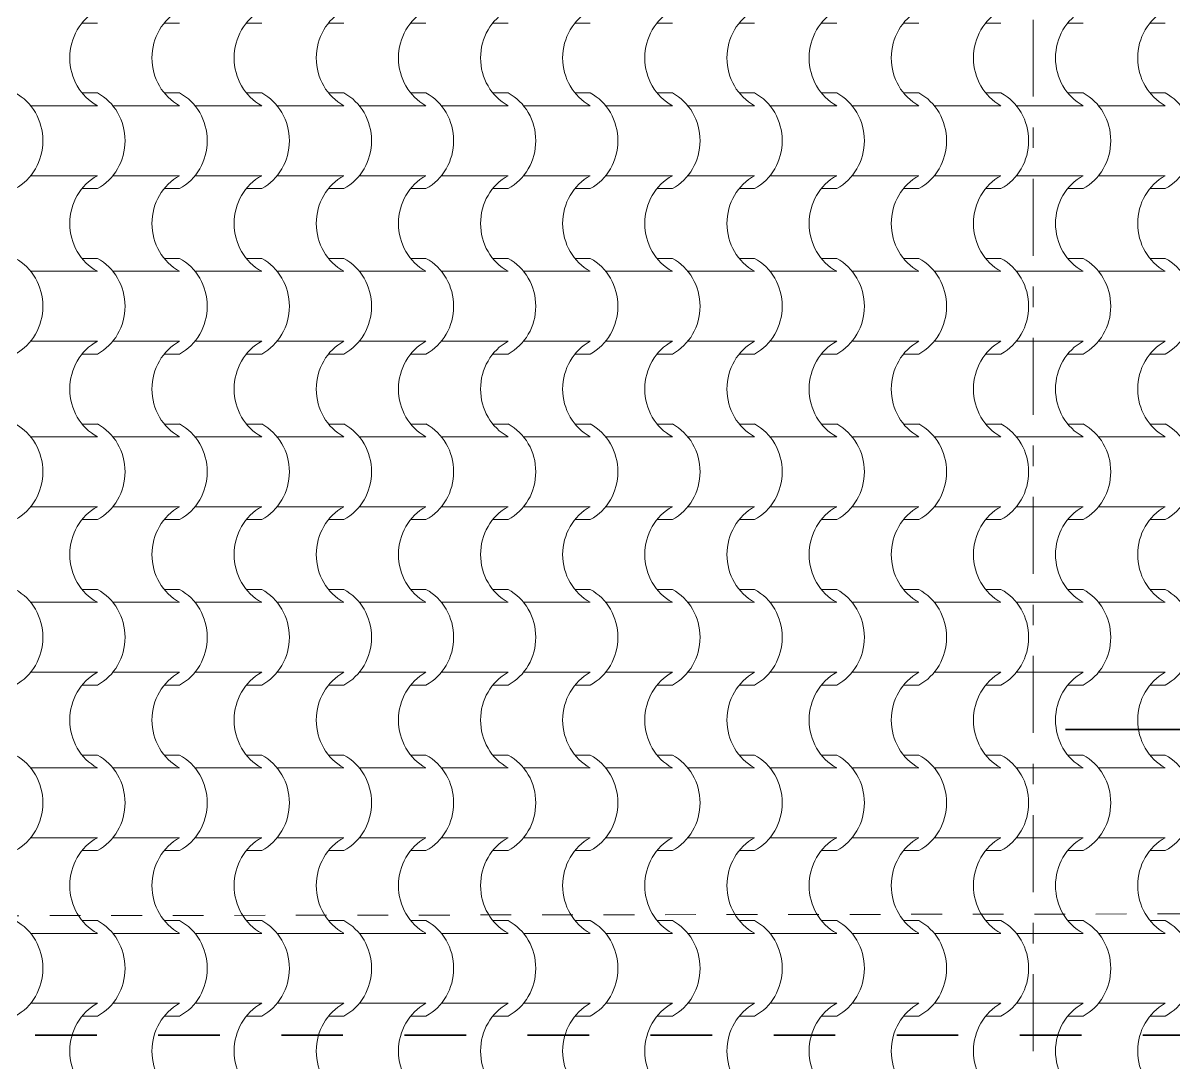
# Model space of a CAD drawing. Extents: x 1230 to 300706, y -1407 to 36108.
# Drawn here: x 247057 to 249034, y 7252 to 9040 of the extents above; entities that cross this region are included whole.
import ezdxf

# ---------------------------------------------------------------- set-up
doc = ezdxf.new("R2010")
doc.units = 0
doc.header["$LTSCALE"] = 5
doc.header["$MEASUREMENT"] = 0
doc.set_wipeout_variables(frame=1)
for name, pattern in [('- Двойно прекъснати линии', [1093.611073, 529.166651, -211.666656, 141.111112, -211.666656]), ('- Прекъснати линия', [423.333333, 211.666667, -211.666667]), ('Wipeout_Contour', [100000, 0, -100000])]:
    doc.linetypes.add(name, pattern=pattern)
for name, color, linetype, lineweight in [('1', 255, 'Continuous', 13), ('102', 254, 'Continuous', 15), ('41', 7, 'Continuous', 35), ('85', 254, 'Continuous', 20)]:
    doc.layers.add(name, color=color, linetype=linetype, lineweight=lineweight)
doc.layers.add('65', color=7, linetype='Continuous', lineweight=20, true_color=0x4e4e4e)

# ---------------------------------------------------------------- blocks, each defined once
blk = doc.blocks.new('*X44')
at = {"layer": '102', "color": 254, "linetype": 'Continuous', "lineweight": 15}
for p, q in [((228.149, 136.288), (228.676, 136.288)), ((230.975, 136.288), (231.501, 136.288)), ((233.8, 136.288), (234.327, 136.288)), ((236.625, 136.288), (237.152, 136.288)), ((239.451, 136.288), (239.978, 136.288)), ((242.276, 136.288), (242.803, 136.288)), ((245.102, 136.288), (245.628, 136.288)), ((247.927, 136.288), (248.454, 136.288)), ((250.752, 136.288), (251.279, 136.288)), ((253.578, 136.288), (254.105, 136.288)), ((256.403, 136.288), (256.93, 136.288)), ((259.229, 136.288), (259.755, 136.288)), ((262.054, 136.288), (262.581, 136.288)), ((264.879, 136.288), (265.406, 136.288)), ((228.149, 133.884), (228.676, 133.884)), ((230.975, 133.884), (231.501, 133.884)), ((233.8, 133.884), (234.327, 133.884)), ((236.625, 133.884), (237.152, 133.884)), ((239.451, 133.884), (239.978, 133.884)), ((242.276, 133.884), (242.803, 133.884)), ((245.102, 133.884), (245.628, 133.884)), ((247.927, 133.884), (248.454, 133.884)), ((250.752, 133.884), (251.279, 133.884)), ((253.578, 133.884), (254.105, 133.884)), ((256.403, 133.884), (256.93, 133.884)), ((259.229, 133.884), (259.755, 133.884)), ((262.054, 133.884), (262.581, 133.884)), ((264.879, 133.884), (265.406, 133.884)), ((226.384, 133.444), (227.53, 133.444)), ((227.53, 133.444), (228.676, 133.444)), ((229.21, 133.444), (230.356, 133.444)), ((230.356, 133.444), (231.501, 133.444)), ((232.035, 133.444), (233.181, 133.444)), ((233.181, 133.444), (234.327, 133.444)), ((234.86, 133.444), (236.006, 133.444)), ((236.006, 133.444), (237.152, 133.444)), ((237.686, 133.444), (238.832, 133.444)), ((238.832, 133.444), (239.978, 133.444)), ((240.511, 133.444), (241.657, 133.444)), ((241.657, 133.444), (242.803, 133.444)), ((243.337, 133.444), (244.483, 133.444)), ((244.483, 133.444), (245.628, 133.444)), ((246.162, 133.444), (247.308, 133.444)), ((247.308, 133.444), (248.454, 133.444)), ((248.987, 133.444), (250.133, 133.444)), ((250.133, 133.444), (251.279, 133.444)), ((251.813, 133.444), (252.959, 133.444)), ((252.959, 133.444), (254.105, 133.444)), ((254.638, 133.444), (255.784, 133.444)), ((255.784, 133.444), (256.93, 133.444)), ((257.464, 133.444), (258.609, 133.444)), ((258.609, 133.444), (259.755, 133.444)), ((260.289, 133.444), (261.435, 133.444)), ((261.435, 133.444), (262.581, 133.444)), ((263.114, 133.444), (264.26, 133.444)), ((264.26, 133.444), (265.406, 133.444)), ((226.384, 131.039), (227.53, 131.039)), ((227.53, 131.039), (228.676, 131.039)), ((229.21, 131.039), (230.356, 131.039)), ((230.356, 131.039), (231.501, 131.039)), ((232.035, 131.039), (233.181, 131.039)), ((233.181, 131.039), (234.327, 131.039)), ((234.86, 131.039), (236.006, 131.039)), ((236.006, 131.039), (237.152, 131.039)), ((237.686, 131.039), (238.832, 131.039)), ((238.832, 131.039), (239.978, 131.039)), ((240.511, 131.039), (241.657, 131.039)), ((241.657, 131.039), (242.803, 131.039)), ((243.337, 131.039), (244.483, 131.039)), ((244.483, 131.039), (245.628, 131.039)), ((246.162, 131.039), (247.308, 131.039)), ((247.308, 131.039), (248.454, 131.039)), ((248.987, 131.039), (250.133, 131.039)), ((250.133, 131.039), (251.279, 131.039)), ((251.813, 131.039), (252.959, 131.039)), ((252.959, 131.039), (254.105, 131.039)), ((254.638, 131.039), (255.784, 131.039)), ((255.784, 131.039), (256.93, 131.039)), ((257.464, 131.039), (258.609, 131.039)), ((258.609, 131.039), (259.755, 131.039)), ((260.289, 131.039), (261.435, 131.039)), ((261.435, 131.039), (262.581, 131.039)), ((263.114, 131.039), (264.26, 131.039)), ((264.26, 131.039), (265.406, 131.039)), ((228.149, 130.599), (228.676, 130.599)), ((230.975, 130.599), (231.501, 130.599)), ((233.8, 130.599), (234.327, 130.599)), ((236.625, 130.599), (237.152, 130.599)), ((239.451, 130.599), (239.978, 130.599)), ((242.276, 130.599), (242.803, 130.599)), ((245.102, 130.599), (245.628, 130.599)), ((247.927, 130.599), (248.454, 130.599)), ((250.752, 130.599), (251.279, 130.599)), ((253.578, 130.599), (254.105, 130.599)), ((256.403, 130.599), (256.93, 130.599)), ((259.229, 130.599), (259.755, 130.599)), ((262.054, 130.599), (262.581, 130.599)), ((264.879, 130.599), (265.406, 130.599)), ((228.149, 128.194), (228.676, 128.194)), ((230.975, 128.194), (231.501, 128.194)), ((233.8, 128.194), (234.327, 128.194)), ((236.625, 128.194), (237.152, 128.194)), ((239.451, 128.194), (239.978, 128.194)), ((242.276, 128.194), (242.803, 128.194)), ((245.102, 128.194), (245.628, 128.194)), ((247.927, 128.194), (248.454, 128.194)), ((250.752, 128.194), (251.279, 128.194)), ((253.578, 128.194), (254.105, 128.194)), ((256.403, 128.194), (256.93, 128.194)), ((259.229, 128.194), (259.755, 128.194)), ((262.054, 128.194), (262.581, 128.194)), ((264.879, 128.194), (265.406, 128.194)), ((226.384, 127.754), (227.53, 127.754)), ((227.53, 127.754), (228.676, 127.754)), ((229.21, 127.754), (230.356, 127.754)), ((230.356, 127.754), (231.501, 127.754)), ((232.035, 127.754), (233.181, 127.754)), ((233.181, 127.754), (234.327, 127.754)), ((234.86, 127.754), (236.006, 127.754)), ((236.006, 127.754), (237.152, 127.754)), ((237.686, 127.754), (238.832, 127.754)), ((238.832, 127.754), (239.978, 127.754)), ((240.511, 127.754), (241.657, 127.754)), ((241.657, 127.754), (242.803, 127.754)), ((243.337, 127.754), (244.483, 127.754)), ((244.483, 127.754), (245.628, 127.754)), ((246.162, 127.754), (247.308, 127.754)), ((247.308, 127.754), (248.454, 127.754)), ((248.987, 127.754), (250.133, 127.754)), ((250.133, 127.754), (251.279, 127.754)), ((251.813, 127.754), (252.959, 127.754)), ((252.959, 127.754), (254.105, 127.754)), ((254.638, 127.754), (255.784, 127.754)), ((255.784, 127.754), (256.93, 127.754)), ((257.464, 127.754), (258.609, 127.754)), ((258.609, 127.754), (259.755, 127.754)), ((260.289, 127.754), (261.435, 127.754)), ((261.435, 127.754), (262.581, 127.754)), ((263.114, 127.754), (264.26, 127.754)), ((264.26, 127.754), (265.406, 127.754)), ((226.384, 125.349), (227.53, 125.349)), ((227.53, 125.349), (228.676, 125.349)), ((229.21, 125.349), (230.356, 125.349)), ((230.356, 125.349), (231.501, 125.349)), ((232.035, 125.349), (233.181, 125.349)), ((233.181, 125.349), (234.327, 125.349)), ((234.86, 125.349), (236.006, 125.349)), ((236.006, 125.349), (237.152, 125.349)), ((237.686, 125.349), (238.832, 125.349)), ((238.832, 125.349), (239.978, 125.349)), ((240.511, 125.349), (241.657, 125.349)), ((241.657, 125.349), (242.803, 125.349)), ((243.337, 125.349), (244.483, 125.349)), ((244.483, 125.349), (245.628, 125.349)), ((246.162, 125.349), (247.308, 125.349)), ((247.308, 125.349), (248.454, 125.349)), ((248.987, 125.349), (250.133, 125.349)), ((250.133, 125.349), (251.279, 125.349)), ((251.813, 125.349), (252.959, 125.349)), ((252.959, 125.349), (254.105, 125.349)), ((254.638, 125.349), (255.784, 125.349)), ((255.784, 125.349), (256.93, 125.349)), ((257.464, 125.349), (258.609, 125.349)), ((258.609, 125.349), (259.755, 125.349)), ((260.289, 125.349), (261.435, 125.349)), ((261.435, 125.349), (262.581, 125.349)), ((263.114, 125.349), (264.26, 125.349)), ((264.26, 125.349), (265.406, 125.349)), ((228.149, 124.909), (228.676, 124.909)), ((230.975, 124.909), (231.501, 124.909)), ((233.8, 124.909), (234.327, 124.909)), ((236.625, 124.909), (237.152, 124.909)), ((239.451, 124.909), (239.978, 124.909)), ((242.276, 124.909), (242.803, 124.909)), ((245.102, 124.909), (245.628, 124.909)), ((247.927, 124.909), (248.454, 124.909)), ((250.752, 124.909), (251.279, 124.909)), ((253.578, 124.909), (254.105, 124.909)), ((256.403, 124.909), (256.93, 124.909)), ((259.229, 124.909), (259.755, 124.909)), ((262.054, 124.909), (262.581, 124.909)), ((264.879, 124.909), (265.406, 124.909)), ((228.149, 122.504), (228.676, 122.504)), ((230.975, 122.504), (231.501, 122.504)), ((233.8, 122.504), (234.327, 122.504)), ((236.625, 122.504), (237.152, 122.504)), ((239.451, 122.504), (239.978, 122.504)), ((242.276, 122.504), (242.803, 122.504)), ((245.102, 122.504), (245.628, 122.504)), ((247.927, 122.504), (248.454, 122.504)), ((250.752, 122.504), (251.279, 122.504)), ((253.578, 122.504), (254.105, 122.504)), ((256.403, 122.504), (256.93, 122.504)), ((259.229, 122.504), (259.755, 122.504)), ((262.054, 122.504), (262.581, 122.504)), ((264.879, 122.504), (265.406, 122.504)), ((226.384, 122.064), (227.53, 122.064)), ((227.53, 122.064), (228.676, 122.064)), ((229.21, 122.064), (230.356, 122.064)), ((230.356, 122.064), (231.501, 122.064)), ((232.035, 122.064), (233.181, 122.064)), ((233.181, 122.064), (234.327, 122.064)), ((234.86, 122.064), (236.006, 122.064)), ((236.006, 122.064), (237.152, 122.064)), ((237.686, 122.064), (238.832, 122.064)), ((238.832, 122.064), (239.978, 122.064)), ((240.511, 122.064), (241.657, 122.064)), ((241.657, 122.064), (242.803, 122.064)), ((243.337, 122.064), (244.483, 122.064)), ((244.483, 122.064), (245.628, 122.064)), ((246.162, 122.064), (247.308, 122.064)), ((247.308, 122.064), (248.454, 122.064)), ((248.987, 122.064), (250.133, 122.064)), ((250.133, 122.064), (251.279, 122.064)), ((251.813, 122.064), (252.959, 122.064)), ((252.959, 122.064), (254.105, 122.064)), ((254.638, 122.064), (255.784, 122.064)), ((255.784, 122.064), (256.93, 122.064)), ((257.464, 122.064), (258.609, 122.064)), ((258.609, 122.064), (259.755, 122.064)), ((260.289, 122.064), (261.435, 122.064)), ((261.435, 122.064), (262.581, 122.064)), ((263.114, 122.064), (264.26, 122.064)), ((264.26, 122.064), (265.406, 122.064)), ((226.384, 119.66), (227.53, 119.66)), ((227.53, 119.66), (228.676, 119.66)), ((229.21, 119.66), (230.356, 119.66)), ((230.356, 119.66), (231.501, 119.66)), ((232.035, 119.66), (233.181, 119.66)), ((233.181, 119.66), (234.327, 119.66)), ((234.86, 119.66), (236.006, 119.66)), ((236.006, 119.66), (237.152, 119.66)), ((237.686, 119.66), (238.832, 119.66)), ((238.832, 119.66), (239.978, 119.66)), ((240.511, 119.66), (241.657, 119.66)), ((241.657, 119.66), (242.803, 119.66)), ((243.337, 119.66), (244.483, 119.66)), ((244.483, 119.66), (245.628, 119.66)), ((246.162, 119.66), (247.308, 119.66)), ((247.308, 119.66), (248.454, 119.66)), ((248.987, 119.66), (250.133, 119.66)), ((250.133, 119.66), (251.279, 119.66)), ((251.813, 119.66), (252.959, 119.66)), ((252.959, 119.66), (254.105, 119.66)), ((254.638, 119.66), (255.784, 119.66)), ((255.784, 119.66), (256.93, 119.66)), ((257.464, 119.66), (258.609, 119.66)), ((258.609, 119.66), (259.755, 119.66)), ((260.289, 119.66), (261.435, 119.66)), ((261.435, 119.66), (262.581, 119.66)), ((263.114, 119.66), (264.26, 119.66)), ((264.26, 119.66), (265.406, 119.66)), ((228.149, 119.22), (228.676, 119.22)), ((230.975, 119.22), (231.501, 119.22)), ((233.8, 119.22), (234.327, 119.22)), ((236.625, 119.22), (237.152, 119.22)), ((239.451, 119.22), (239.978, 119.22)), ((242.276, 119.22), (242.803, 119.22)), ((245.102, 119.22), (245.628, 119.22)), ((247.927, 119.22), (248.454, 119.22)), ((250.752, 119.22), (251.279, 119.22)), ((253.578, 119.22), (254.105, 119.22)), ((256.403, 119.22), (256.93, 119.22)), ((259.229, 119.22), (259.755, 119.22)), ((262.054, 119.22), (262.581, 119.22)), ((264.879, 119.22), (265.406, 119.22)), ((228.149, 116.815), (228.676, 116.815)), ((230.975, 116.815), (231.501, 116.815)), ((233.8, 116.815), (234.327, 116.815)), ((236.625, 116.815), (237.152, 116.815)), ((239.451, 116.815), (239.978, 116.815)), ((242.276, 116.815), (242.803, 116.815)), ((245.102, 116.815), (245.628, 116.815)), ((247.927, 116.815), (248.454, 116.815)), ((250.752, 116.815), (251.279, 116.815)), ((253.578, 116.815), (254.105, 116.815)), ((256.403, 116.815), (256.93, 116.815)), ((259.229, 116.815), (259.755, 116.815)), ((262.054, 116.815), (262.581, 116.815)), ((264.879, 116.815), (265.406, 116.815)), ((226.384, 116.375), (227.53, 116.375)), ((227.53, 116.375), (228.676, 116.375)), ((229.21, 116.375), (230.356, 116.375)), ((230.356, 116.375), (231.501, 116.375)), ((232.035, 116.375), (233.181, 116.375)), ((233.181, 116.375), (234.327, 116.375)), ((234.86, 116.375), (236.006, 116.375)), ((236.006, 116.375), (237.152, 116.375)), ((237.686, 116.375), (238.832, 116.375)), ((238.832, 116.375), (239.978, 116.375)), ((240.511, 116.375), (241.657, 116.375)), ((241.657, 116.375), (242.803, 116.375)), ((243.337, 116.375), (244.483, 116.375)), ((244.483, 116.375), (245.628, 116.375)), ((246.162, 116.375), (247.308, 116.375)), ((247.308, 116.375), (248.454, 116.375)), ((248.987, 116.375), (250.133, 116.375)), ((250.133, 116.375), (251.279, 116.375)), ((251.813, 116.375), (252.959, 116.375)), ((252.959, 116.375), (254.105, 116.375)), ((254.638, 116.375), (255.784, 116.375)), ((255.784, 116.375), (256.93, 116.375)), ((257.464, 116.375), (258.609, 116.375)), ((258.609, 116.375), (259.755, 116.375)), ((260.289, 116.375), (261.435, 116.375)), ((261.435, 116.375), (262.581, 116.375)), ((263.114, 116.375), (264.26, 116.375)), ((264.26, 116.375), (265.406, 116.375)), ((226.384, 113.97), (227.53, 113.97)), ((227.53, 113.97), (228.676, 113.97)), ((229.21, 113.97), (230.356, 113.97)), ((230.356, 113.97), (231.501, 113.97)), ((232.035, 113.97), (233.181, 113.97)), ((233.181, 113.97), (234.327, 113.97)), ((234.86, 113.97), (236.006, 113.97)), ((236.006, 113.97), (237.152, 113.97)), ((237.686, 113.97), (238.832, 113.97)), ((238.832, 113.97), (239.978, 113.97)), ((240.511, 113.97), (241.657, 113.97)), ((241.657, 113.97), (242.803, 113.97)), ((243.337, 113.97), (244.483, 113.97)), ((244.483, 113.97), (245.628, 113.97)), ((246.162, 113.97), (247.308, 113.97)), ((247.308, 113.97), (248.454, 113.97)), ((248.987, 113.97), (250.133, 113.97)), ((250.133, 113.97), (251.279, 113.97)), ((251.813, 113.97), (252.959, 113.97)), ((252.959, 113.97), (254.105, 113.97)), ((254.638, 113.97), (255.784, 113.97)), ((255.784, 113.97), (256.93, 113.97)), ((257.464, 113.97), (258.609, 113.97)), ((258.609, 113.97), (259.755, 113.97)), ((260.289, 113.97), (261.435, 113.97)), ((261.435, 113.97), (262.581, 113.97)), ((263.114, 113.97), (264.26, 113.97)), ((264.26, 113.97), (265.406, 113.97)), ((228.149, 113.53), (228.676, 113.53)), ((230.975, 113.53), (231.501, 113.53)), ((233.8, 113.53), (234.327, 113.53)), ((236.625, 113.53), (237.152, 113.53)), ((239.451, 113.53), (239.978, 113.53)), ((242.276, 113.53), (242.803, 113.53)), ((245.102, 113.53), (245.628, 113.53)), ((247.927, 113.53), (248.454, 113.53)), ((250.752, 113.53), (251.279, 113.53)), ((253.578, 113.53), (254.105, 113.53)), ((256.403, 113.53), (256.93, 113.53)), ((259.229, 113.53), (259.755, 113.53)), ((262.054, 113.53), (262.581, 113.53)), ((264.879, 113.53), (265.406, 113.53)), ((228.149, 111.125), (228.676, 111.125)), ((230.975, 111.125), (231.501, 111.125)), ((233.8, 111.125), (234.327, 111.125)), ((236.625, 111.125), (237.152, 111.125)), ((239.451, 111.125), (239.978, 111.125)), ((242.276, 111.125), (242.803, 111.125)), ((245.102, 111.125), (245.628, 111.125)), ((247.927, 111.125), (248.454, 111.125)), ((250.752, 111.125), (251.279, 111.125)), ((253.578, 111.125), (254.105, 111.125)), ((256.403, 111.125), (256.93, 111.125)), ((259.229, 111.125), (259.755, 111.125)), ((262.054, 111.125), (262.581, 111.125)), ((264.879, 111.125), (265.406, 111.125)), ((226.384, 110.685), (227.53, 110.685)), ((227.53, 110.685), (228.676, 110.685)), ((229.21, 110.685), (230.356, 110.685)), ((230.356, 110.685), (231.501, 110.685)), ((232.035, 110.685), (233.181, 110.685)), ((233.181, 110.685), (234.327, 110.685)), ((234.86, 110.685), (236.006, 110.685)), ((236.006, 110.685), (237.152, 110.685)), ((237.686, 110.685), (238.832, 110.685)), ((238.832, 110.685), (239.978, 110.685)), ((240.511, 110.685), (241.657, 110.685)), ((241.657, 110.685), (242.803, 110.685)), ((243.337, 110.685), (244.483, 110.685)), ((244.483, 110.685), (245.628, 110.685)), ((246.162, 110.685), (247.308, 110.685)), ((247.308, 110.685), (248.454, 110.685)), ((248.987, 110.685), (250.133, 110.685)), ((250.133, 110.685), (251.279, 110.685)), ((251.813, 110.685), (252.959, 110.685)), ((252.959, 110.685), (254.105, 110.685)), ((254.638, 110.685), (255.784, 110.685)), ((255.784, 110.685), (256.93, 110.685)), ((257.464, 110.685), (258.609, 110.685)), ((258.609, 110.685), (259.755, 110.685)), ((260.289, 110.685), (261.435, 110.685)), ((261.435, 110.685), (262.581, 110.685)), ((263.114, 110.685), (264.26, 110.685)), ((264.26, 110.685), (265.406, 110.685)), ((226.384, 108.28), (227.53, 108.28)), ((227.53, 108.28), (228.676, 108.28)), ((229.21, 108.28), (230.356, 108.28)), ((230.356, 108.28), (231.501, 108.28)), ((232.035, 108.28), (233.181, 108.28)), ((233.181, 108.28), (234.327, 108.28)), ((234.86, 108.28), (236.006, 108.28)), ((236.006, 108.28), (237.152, 108.28)), ((237.686, 108.28), (238.832, 108.28)), ((238.832, 108.28), (239.978, 108.28)), ((240.511, 108.28), (241.657, 108.28)), ((241.657, 108.28), (242.803, 108.28)), ((243.337, 108.28), (244.483, 108.28)), ((244.483, 108.28), (245.628, 108.28)), ((246.162, 108.28), (247.308, 108.28)), ((247.308, 108.28), (248.454, 108.28)), ((248.987, 108.28), (250.133, 108.28)), ((250.133, 108.28), (251.279, 108.28)), ((251.813, 108.28), (252.959, 108.28)), ((252.959, 108.28), (254.105, 108.28)), ((254.638, 108.28), (255.784, 108.28)), ((255.784, 108.28), (256.93, 108.28)), ((257.464, 108.28), (258.609, 108.28)), ((258.609, 108.28), (259.755, 108.28)), ((260.289, 108.28), (261.435, 108.28)), ((261.435, 108.28), (262.581, 108.28)), ((263.114, 108.28), (264.26, 108.28)), ((264.26, 108.28), (265.406, 108.28)), ((228.149, 107.84), (228.676, 107.84)), ((230.975, 107.84), (231.501, 107.84)), ((233.8, 107.84), (234.327, 107.84)), ((236.625, 107.84), (237.152, 107.84)), ((239.451, 107.84), (239.978, 107.84)), ((242.276, 107.84), (242.803, 107.84)), ((245.102, 107.84), (245.628, 107.84)), ((247.927, 107.84), (248.454, 107.84)), ((250.752, 107.84), (251.279, 107.84)), ((253.578, 107.84), (254.105, 107.84)), ((256.403, 107.84), (256.93, 107.84)), ((259.229, 107.84), (259.755, 107.84)), ((262.054, 107.84), (262.581, 107.84)), ((264.879, 107.84), (265.406, 107.84)), ((228.149, 105.436), (228.676, 105.436)), ((230.975, 105.436), (231.501, 105.436)), ((233.8, 105.436), (234.327, 105.436)), ((236.625, 105.436), (237.152, 105.436)), ((239.451, 105.436), (239.978, 105.436)), ((242.276, 105.436), (242.803, 105.436)), ((245.102, 105.436), (245.628, 105.436)), ((247.927, 105.436), (248.454, 105.436)), ((250.752, 105.436), (251.279, 105.436)), ((253.578, 105.436), (254.105, 105.436)), ((256.403, 105.436), (256.93, 105.436)), ((259.229, 105.436), (259.755, 105.436)), ((262.054, 105.436), (262.581, 105.436)), ((264.879, 105.436), (265.406, 105.436)), ((226.384, 104.996), (227.53, 104.996)), ((227.53, 104.996), (228.676, 104.996)), ((229.21, 104.996), (230.356, 104.996)), ((230.356, 104.996), (231.501, 104.996)), ((232.035, 104.996), (233.181, 104.996)), ((233.181, 104.996), (234.327, 104.996)), ((234.86, 104.996), (236.006, 104.996)), ((236.006, 104.996), (237.152, 104.996)), ((237.686, 104.996), (238.832, 104.996)), ((238.832, 104.996), (239.978, 104.996)), ((240.511, 104.996), (241.657, 104.996)), ((241.657, 104.996), (242.803, 104.996)), ((243.337, 104.996), (244.483, 104.996)), ((244.483, 104.996), (245.628, 104.996)), ((246.162, 104.996), (247.308, 104.996)), ((247.308, 104.996), (248.454, 104.996)), ((248.987, 104.996), (250.133, 104.996)), ((250.133, 104.996), (251.279, 104.996)), ((251.813, 104.996), (252.959, 104.996)), ((252.959, 104.996), (254.105, 104.996)), ((254.638, 104.996), (255.784, 104.996)), ((255.784, 104.996), (256.93, 104.996)), ((257.464, 104.996), (258.609, 104.996)), ((258.609, 104.996), (259.755, 104.996)), ((260.289, 104.996), (261.435, 104.996)), ((261.435, 104.996), (262.581, 104.996)), ((263.114, 104.996), (264.26, 104.996)), ((264.26, 104.996), (265.406, 104.996)), ((226.384, 102.591), (227.53, 102.591)), ((227.53, 102.591), (228.676, 102.591)), ((229.21, 102.591), (230.356, 102.591)), ((230.356, 102.591), (231.501, 102.591)), ((232.035, 102.591), (233.181, 102.591)), ((233.181, 102.591), (234.327, 102.591)), ((234.86, 102.591), (236.006, 102.591)), ((236.006, 102.591), (237.152, 102.591)), ((237.686, 102.591), (238.832, 102.591)), ((238.832, 102.591), (239.978, 102.591)), ((240.511, 102.591), (241.657, 102.591)), ((241.657, 102.591), (242.803, 102.591)), ((243.337, 102.591), (244.483, 102.591)), ((244.483, 102.591), (245.628, 102.591)), ((246.162, 102.591), (247.308, 102.591)), ((247.308, 102.591), (248.454, 102.591)), ((248.987, 102.591), (250.133, 102.591)), ((250.133, 102.591), (251.279, 102.591)), ((251.813, 102.591), (252.959, 102.591)), ((252.959, 102.591), (254.105, 102.591)), ((254.638, 102.591), (255.784, 102.591)), ((255.784, 102.591), (256.93, 102.591)), ((257.464, 102.591), (258.609, 102.591)), ((258.609, 102.591), (259.755, 102.591)), ((260.289, 102.591), (261.435, 102.591)), ((261.435, 102.591), (262.581, 102.591)), ((263.114, 102.591), (264.26, 102.591)), ((264.26, 102.591), (265.406, 102.591)), ((228.149, 102.151), (228.676, 102.151)), ((230.975, 102.151), (231.501, 102.151)), ((233.8, 102.151), (234.327, 102.151)), ((236.625, 102.151), (237.152, 102.151)), ((239.451, 102.151), (239.978, 102.151)), ((242.276, 102.151), (242.803, 102.151)), ((245.102, 102.151), (245.628, 102.151)), ((247.927, 102.151), (248.454, 102.151)), ((250.752, 102.151), (251.279, 102.151)), ((253.578, 102.151), (254.105, 102.151)), ((256.403, 102.151), (256.93, 102.151)), ((259.229, 102.151), (259.755, 102.151)), ((262.054, 102.151), (262.581, 102.151)), ((264.879, 102.151), (265.406, 102.151))]:
    blk.add_line(p, q, dxfattribs=at)
for centre, major_axis, start_param, end_param in [((229.465, 135.081), (0, 1.849), 0.471039, 1.56782), ((232.29, 135.081), (0, 1.849), 0.471039, 1.56782), ((235.115, 135.081), (0, 1.849), 0.471039, 1.56782), ((237.941, 135.081), (0, 1.849), 0.471039, 1.56782), ((240.766, 135.081), (0, 1.849), 0.471039, 1.56782), ((243.592, 135.081), (0, 1.849), 0.471039, 1.56782), ((246.417, 135.081), (0, 1.849), 0.471039, 1.56782), ((249.242, 135.081), (0, 1.849), 0.471039, 1.56782), ((252.068, 135.081), (0, 1.849), 0.471039, 1.56782), ((254.893, 135.081), (0, 1.849), 0.471039, 1.56782), ((257.719, 135.081), (0, 1.849), 0.471039, 1.56782), ((260.544, 135.081), (0, 1.849), 0.471039, 1.56782), ((263.369, 135.081), (0, 1.849), 0.471039, 1.56782), ((266.195, 135.081), (0, 1.849), 0.471039, 1.56782), ((229.465, 135.092), (0, 1.849), 1.573772, 2.670554), ((232.29, 135.092), (0, 1.849), 1.573772, 2.670554), ((235.115, 135.092), (0, 1.849), 1.573772, 2.670554), ((237.941, 135.092), (0, 1.849), 1.573772, 2.670554), ((240.766, 135.092), (0, 1.849), 1.573772, 2.670554), ((243.592, 135.092), (0, 1.849), 1.573772, 2.670554), ((246.417, 135.092), (0, 1.849), 1.573772, 2.670554), ((249.242, 135.092), (0, 1.849), 1.573772, 2.670554), ((252.068, 135.092), (0, 1.849), 1.573772, 2.670554), ((254.893, 135.092), (0, 1.849), 1.573772, 2.670554), ((257.719, 135.092), (0, 1.849), 1.573772, 2.670554), ((260.544, 135.092), (0, 1.849), 1.573772, 2.670554), ((263.369, 135.092), (0, 1.849), 1.573772, 2.670554), ((266.195, 135.092), (0, 1.849), 1.573772, 2.670554), ((225.074, 132.241), (0, 1.839), 3.607672, 5.817106), ((227.9, 132.241), (0, 1.839), 3.607672, 5.817106), ((230.725, 132.241), (0, 1.839), 3.607672, 5.817106), ((233.55, 132.241), (0, 1.839), 3.607672, 5.817106), ((236.376, 132.241), (0, 1.839), 3.607672, 5.817106), ((239.201, 132.241), (0, 1.839), 3.607672, 5.817106), ((242.027, 132.241), (0, 1.839), 3.607672, 5.817106), ((244.852, 132.241), (0, 1.839), 3.607672, 5.817106), ((247.677, 132.241), (0, 1.839), 3.607672, 5.817106), ((250.503, 132.241), (0, 1.839), 3.607672, 5.817106), ((253.328, 132.241), (0, 1.839), 3.607672, 5.817106), ((256.154, 132.241), (0, 1.839), 3.607672, 5.817106), ((258.979, 132.241), (0, 1.839), 3.607672, 5.817106), ((261.804, 132.241), (0, 1.839), 3.607672, 5.817106), ((264.63, 132.241), (0, 1.839), 3.607672, 5.817106), ((229.465, 129.391), (0, 1.849), 0.471039, 1.56782), ((232.29, 129.391), (0, 1.849), 0.471039, 1.56782), ((235.115, 129.391), (0, 1.849), 0.471039, 1.56782), ((237.941, 129.391), (0, 1.849), 0.471039, 1.56782), ((240.766, 129.391), (0, 1.849), 0.471039, 1.56782), ((243.592, 129.391), (0, 1.849), 0.471039, 1.56782), ((246.417, 129.391), (0, 1.849), 0.471039, 1.56782), ((249.242, 129.391), (0, 1.849), 0.471039, 1.56782), ((252.068, 129.391), (0, 1.849), 0.471039, 1.56782), ((254.893, 129.391), (0, 1.849), 0.471039, 1.56782), ((257.719, 129.391), (0, 1.849), 0.471039, 1.56782), ((260.544, 129.391), (0, 1.849), 0.471039, 1.56782), ((263.369, 129.391), (0, 1.849), 0.471039, 1.56782), ((266.195, 129.391), (0, 1.849), 0.471039, 1.56782), ((229.465, 129.402), (0, 1.849), 1.573772, 2.670554), ((232.29, 129.402), (0, 1.849), 1.573772, 2.670554), ((235.115, 129.402), (0, 1.849), 1.573772, 2.670554), ((237.941, 129.402), (0, 1.849), 1.573772, 2.670554), ((240.766, 129.402), (0, 1.849), 1.573772, 2.670554), ((243.592, 129.402), (0, 1.849), 1.573772, 2.670554), ((246.417, 129.402), (0, 1.849), 1.573772, 2.670554), ((249.242, 129.402), (0, 1.849), 1.573772, 2.670554), ((252.068, 129.402), (0, 1.849), 1.573772, 2.670554), ((254.893, 129.402), (0, 1.849), 1.573772, 2.670554), ((257.719, 129.402), (0, 1.849), 1.573772, 2.670554), ((260.544, 129.402), (0, 1.849), 1.573772, 2.670554), ((263.369, 129.402), (0, 1.849), 1.573772, 2.670554), ((266.195, 129.402), (0, 1.849), 1.573772, 2.670554), ((225.074, 126.552), (0, 1.839), 3.607672, 5.817106), ((227.9, 126.552), (0, 1.839), 3.607672, 5.817106), ((230.725, 126.552), (0, 1.839), 3.607672, 5.817106), ((233.55, 126.552), (0, 1.839), 3.607672, 5.817106), ((236.376, 126.552), (0, 1.839), 3.607672, 5.817106), ((239.201, 126.552), (0, 1.839), 3.607672, 5.817106), ((242.027, 126.552), (0, 1.839), 3.607672, 5.817106), ((244.852, 126.552), (0, 1.839), 3.607672, 5.817106), ((247.677, 126.552), (0, 1.839), 3.607672, 5.817106), ((250.503, 126.552), (0, 1.839), 3.607672, 5.817106), ((253.328, 126.552), (0, 1.839), 3.607672, 5.817106), ((256.154, 126.552), (0, 1.839), 3.607672, 5.817106), ((258.979, 126.552), (0, 1.839), 3.607672, 5.817106), ((261.804, 126.552), (0, 1.839), 3.607672, 5.817106), ((264.63, 126.552), (0, 1.839), 3.607672, 5.817106), ((229.465, 123.701), (0, 1.849), 0.471039, 1.56782), ((232.29, 123.701), (0, 1.849), 0.471039, 1.56782), ((235.115, 123.701), (0, 1.849), 0.471039, 1.56782), ((237.941, 123.701), (0, 1.849), 0.471039, 1.56782), ((240.766, 123.701), (0, 1.849), 0.471039, 1.56782), ((243.592, 123.701), (0, 1.849), 0.471039, 1.56782), ((246.417, 123.701), (0, 1.849), 0.471039, 1.56782), ((249.242, 123.701), (0, 1.849), 0.471039, 1.56782), ((252.068, 123.701), (0, 1.849), 0.471039, 1.56782), ((254.893, 123.701), (0, 1.849), 0.471039, 1.56782), ((257.719, 123.701), (0, 1.849), 0.471039, 1.56782), ((260.544, 123.701), (0, 1.849), 0.471039, 1.56782), ((263.369, 123.701), (0, 1.849), 0.471039, 1.56782), ((266.195, 123.701), (0, 1.849), 0.471039, 1.56782), ((229.465, 123.712), (0, 1.849), 1.573772, 2.670554), ((232.29, 123.712), (0, 1.849), 1.573772, 2.670554), ((235.115, 123.712), (0, 1.849), 1.573772, 2.670554), ((237.941, 123.712), (0, 1.849), 1.573772, 2.670554), ((240.766, 123.712), (0, 1.849), 1.573772, 2.670554), ((243.592, 123.712), (0, 1.849), 1.573772, 2.670554), ((246.417, 123.712), (0, 1.849), 1.573772, 2.670554), ((249.242, 123.712), (0, 1.849), 1.573772, 2.670554), ((252.068, 123.712), (0, 1.849), 1.573772, 2.670554), ((254.893, 123.712), (0, 1.849), 1.573772, 2.670554), ((257.719, 123.712), (0, 1.849), 1.573772, 2.670554), ((260.544, 123.712), (0, 1.849), 1.573772, 2.670554), ((263.369, 123.712), (0, 1.849), 1.573772, 2.670554), ((266.195, 123.712), (0, 1.849), 1.573772, 2.670554), ((225.074, 120.862), (0, 1.839), 3.607672, 5.817106), ((227.9, 120.862), (0, 1.839), 3.607672, 5.817106), ((230.725, 120.862), (0, 1.839), 3.607672, 5.817106), ((233.55, 120.862), (0, 1.839), 3.607672, 5.817106), ((236.376, 120.862), (0, 1.839), 3.607672, 5.817106), ((239.201, 120.862), (0, 1.839), 3.607672, 5.817106), ((242.027, 120.862), (0, 1.839), 3.607672, 5.817106), ((244.852, 120.862), (0, 1.839), 3.607672, 5.817106), ((247.677, 120.862), (0, 1.839), 3.607672, 5.817106), ((250.503, 120.862), (0, 1.839), 3.607672, 5.817106), ((253.328, 120.862), (0, 1.839), 3.607672, 5.817106), ((256.154, 120.862), (0, 1.839), 3.607672, 5.817106), ((258.979, 120.862), (0, 1.839), 3.607672, 5.817106), ((261.804, 120.862), (0, 1.839), 3.607672, 5.817106), ((264.63, 120.862), (0, 1.839), 3.607672, 5.817106), ((229.465, 118.012), (0, 1.849), 0.471039, 1.56782), ((232.29, 118.012), (0, 1.849), 0.471039, 1.56782), ((235.115, 118.012), (0, 1.849), 0.471039, 1.56782), ((237.941, 118.012), (0, 1.849), 0.471039, 1.56782), ((240.766, 118.012), (0, 1.849), 0.471039, 1.56782), ((243.592, 118.012), (0, 1.849), 0.471039, 1.56782), ((246.417, 118.012), (0, 1.849), 0.471039, 1.56782), ((249.242, 118.012), (0, 1.849), 0.471039, 1.56782), ((252.068, 118.012), (0, 1.849), 0.471039, 1.56782), ((254.893, 118.012), (0, 1.849), 0.471039, 1.56782), ((257.719, 118.012), (0, 1.849), 0.471039, 1.56782), ((260.544, 118.012), (0, 1.849), 0.471039, 1.56782), ((263.369, 118.012), (0, 1.849), 0.471039, 1.56782), ((266.195, 118.012), (0, 1.849), 0.471039, 1.56782), ((229.465, 118.023), (0, 1.849), 1.573772, 2.670554), ((232.29, 118.023), (0, 1.849), 1.573772, 2.670554), ((235.115, 118.023), (0, 1.849), 1.573772, 2.670554), ((237.941, 118.023), (0, 1.849), 1.573772, 2.670554), ((240.766, 118.023), (0, 1.849), 1.573772, 2.670554), ((243.592, 118.023), (0, 1.849), 1.573772, 2.670554), ((246.417, 118.023), (0, 1.849), 1.573772, 2.670554), ((249.242, 118.023), (0, 1.849), 1.573772, 2.670554), ((252.068, 118.023), (0, 1.849), 1.573772, 2.670554), ((254.893, 118.023), (0, 1.849), 1.573772, 2.670554), ((257.719, 118.023), (0, 1.849), 1.573772, 2.670554), ((260.544, 118.023), (0, 1.849), 1.573772, 2.670554), ((263.369, 118.023), (0, 1.849), 1.573772, 2.670554), ((266.195, 118.023), (0, 1.849), 1.573772, 2.670554), ((225.074, 115.172), (0, 1.839), 3.607672, 5.817106), ((227.9, 115.172), (0, 1.839), 3.607672, 5.817106), ((230.725, 115.172), (0, 1.839), 3.607672, 5.817106), ((233.55, 115.172), (0, 1.839), 3.607672, 5.817106), ((236.376, 115.172), (0, 1.839), 3.607672, 5.817106), ((239.201, 115.172), (0, 1.839), 3.607672, 5.817106), ((242.027, 115.172), (0, 1.839), 3.607672, 5.817106), ((244.852, 115.172), (0, 1.839), 3.607672, 5.817106), ((247.677, 115.172), (0, 1.839), 3.607672, 5.817106), ((250.503, 115.172), (0, 1.839), 3.607672, 5.817106), ((253.328, 115.172), (0, 1.839), 3.607672, 5.817106), ((256.154, 115.172), (0, 1.839), 3.607672, 5.817106), ((258.979, 115.172), (0, 1.839), 3.607672, 5.817106), ((261.804, 115.172), (0, 1.839), 3.607672, 5.817106), ((264.63, 115.172), (0, 1.839), 3.607672, 5.817106), ((229.465, 112.322), (0, 1.849), 0.471039, 1.56782), ((232.29, 112.322), (0, 1.849), 0.471039, 1.56782), ((235.115, 112.322), (0, 1.849), 0.471039, 1.56782), ((237.941, 112.322), (0, 1.849), 0.471039, 1.56782), ((240.766, 112.322), (0, 1.849), 0.471039, 1.56782), ((243.592, 112.322), (0, 1.849), 0.471039, 1.56782), ((246.417, 112.322), (0, 1.849), 0.471039, 1.56782), ((249.242, 112.322), (0, 1.849), 0.471039, 1.56782), ((252.068, 112.322), (0, 1.849), 0.471039, 1.56782), ((254.893, 112.322), (0, 1.849), 0.471039, 1.56782), ((257.719, 112.322), (0, 1.849), 0.471039, 1.56782), ((260.544, 112.322), (0, 1.849), 0.471039, 1.56782), ((263.369, 112.322), (0, 1.849), 0.471039, 1.56782), ((266.195, 112.322), (0, 1.849), 0.471039, 1.56782), ((229.465, 112.333), (0, 1.849), 1.573772, 2.670554), ((232.29, 112.333), (0, 1.849), 1.573772, 2.670554), ((235.115, 112.333), (0, 1.849), 1.573772, 2.670554), ((237.941, 112.333), (0, 1.849), 1.573772, 2.670554), ((240.766, 112.333), (0, 1.849), 1.573772, 2.670554), ((243.592, 112.333), (0, 1.849), 1.573772, 2.670554), ((246.417, 112.333), (0, 1.849), 1.573772, 2.670554), ((249.242, 112.333), (0, 1.849), 1.573772, 2.670554), ((252.068, 112.333), (0, 1.849), 1.573772, 2.670554), ((254.893, 112.333), (0, 1.849), 1.573772, 2.670554), ((257.719, 112.333), (0, 1.849), 1.573772, 2.670554), ((260.544, 112.333), (0, 1.849), 1.573772, 2.670554), ((263.369, 112.333), (0, 1.849), 1.573772, 2.670554), ((266.195, 112.333), (0, 1.849), 1.573772, 2.670554), ((225.074, 109.483), (0, 1.839), 3.607672, 5.817106), ((227.9, 109.483), (0, 1.839), 3.607672, 5.817106), ((230.725, 109.483), (0, 1.839), 3.607672, 5.817106), ((233.55, 109.483), (0, 1.839), 3.607672, 5.817106), ((236.376, 109.483), (0, 1.839), 3.607672, 5.817106), ((239.201, 109.483), (0, 1.839), 3.607672, 5.817106), ((242.027, 109.483), (0, 1.839), 3.607672, 5.817106), ((244.852, 109.483), (0, 1.839), 3.607672, 5.817106), ((247.677, 109.483), (0, 1.839), 3.607672, 5.817106), ((250.503, 109.483), (0, 1.839), 3.607672, 5.817106), ((253.328, 109.483), (0, 1.839), 3.607672, 5.817106), ((256.154, 109.483), (0, 1.839), 3.607672, 5.817106), ((258.979, 109.483), (0, 1.839), 3.607672, 5.817106), ((261.804, 109.483), (0, 1.839), 3.607672, 5.817106), ((264.63, 109.483), (0, 1.839), 3.607672, 5.817106), ((229.465, 106.633), (0, 1.849), 0.471039, 1.56782), ((232.29, 106.633), (0, 1.849), 0.471039, 1.56782), ((235.115, 106.633), (0, 1.849), 0.471039, 1.56782), ((237.941, 106.633), (0, 1.849), 0.471039, 1.56782), ((240.766, 106.633), (0, 1.849), 0.471039, 1.56782), ((243.592, 106.633), (0, 1.849), 0.471039, 1.56782), ((246.417, 106.633), (0, 1.849), 0.471039, 1.56782), ((249.242, 106.633), (0, 1.849), 0.471039, 1.56782), ((252.068, 106.633), (0, 1.849), 0.471039, 1.56782), ((254.893, 106.633), (0, 1.849), 0.471039, 1.56782), ((257.719, 106.633), (0, 1.849), 0.471039, 1.56782), ((260.544, 106.633), (0, 1.849), 0.471039, 1.56782), ((263.369, 106.633), (0, 1.849), 0.471039, 1.56782), ((266.195, 106.633), (0, 1.849), 0.471039, 1.56782), ((229.465, 106.644), (0, 1.849), 1.573772, 2.670554), ((232.29, 106.644), (0, 1.849), 1.573772, 2.670554), ((235.115, 106.644), (0, 1.849), 1.573772, 2.670554), ((237.941, 106.644), (0, 1.849), 1.573772, 2.670554), ((240.766, 106.644), (0, 1.849), 1.573772, 2.670554), ((243.592, 106.644), (0, 1.849), 1.573772, 2.670554), ((246.417, 106.644), (0, 1.849), 1.573772, 2.670554), ((249.242, 106.644), (0, 1.849), 1.573772, 2.670554), ((252.068, 106.644), (0, 1.849), 1.573772, 2.670554), ((254.893, 106.644), (0, 1.849), 1.573772, 2.670554), ((257.719, 106.644), (0, 1.849), 1.573772, 2.670554), ((260.544, 106.644), (0, 1.849), 1.573772, 2.670554), ((263.369, 106.644), (0, 1.849), 1.573772, 2.670554), ((266.195, 106.644), (0, 1.849), 1.573772, 2.670554), ((225.074, 103.793), (0, 1.839), 3.607672, 5.817106), ((227.9, 103.793), (0, 1.839), 3.607672, 5.817106), ((230.725, 103.793), (0, 1.839), 3.607672, 5.817106), ((233.55, 103.793), (0, 1.839), 3.607672, 5.817106), ((236.376, 103.793), (0, 1.839), 3.607672, 5.817106), ((239.201, 103.793), (0, 1.839), 3.607672, 5.817106), ((242.027, 103.793), (0, 1.839), 3.607672, 5.817106), ((244.852, 103.793), (0, 1.839), 3.607672, 5.817106), ((247.677, 103.793), (0, 1.839), 3.607672, 5.817106), ((250.503, 103.793), (0, 1.839), 3.607672, 5.817106), ((253.328, 103.793), (0, 1.839), 3.607672, 5.817106), ((256.154, 103.793), (0, 1.839), 3.607672, 5.817106), ((258.979, 103.793), (0, 1.839), 3.607672, 5.817106), ((261.804, 103.793), (0, 1.839), 3.607672, 5.817106), ((264.63, 103.793), (0, 1.839), 3.607672, 5.817106), ((229.465, 100.943), (0, 1.849), 0.471039, 1.56782), ((232.29, 100.943), (0, 1.849), 0.471039, 1.56782), ((235.115, 100.943), (0, 1.849), 0.471039, 1.56782), ((237.941, 100.943), (0, 1.849), 0.471039, 1.56782), ((240.766, 100.943), (0, 1.849), 0.471039, 1.56782), ((243.592, 100.943), (0, 1.849), 0.471039, 1.56782), ((246.417, 100.943), (0, 1.849), 0.471039, 1.56782), ((249.242, 100.943), (0, 1.849), 0.471039, 1.56782), ((252.068, 100.943), (0, 1.849), 0.471039, 1.56782), ((254.893, 100.943), (0, 1.849), 0.471039, 1.56782), ((257.719, 100.943), (0, 1.849), 0.471039, 1.56782), ((260.544, 100.943), (0, 1.849), 0.471039, 1.56782), ((263.369, 100.943), (0, 1.849), 0.471039, 1.56782), ((266.195, 100.943), (0, 1.849), 0.471039, 1.56782), ((229.465, 100.954), (0, 1.849), 1.573772, 2.670554), ((232.29, 100.954), (0, 1.849), 1.573772, 2.670554), ((235.115, 100.954), (0, 1.849), 1.573772, 2.670554), ((237.941, 100.954), (0, 1.849), 1.573772, 2.670554), ((240.766, 100.954), (0, 1.849), 1.573772, 2.670554), ((243.592, 100.954), (0, 1.849), 1.573772, 2.670554), ((246.417, 100.954), (0, 1.849), 1.573772, 2.670554), ((249.242, 100.954), (0, 1.849), 1.573772, 2.670554), ((252.068, 100.954), (0, 1.849), 1.573772, 2.670554), ((254.893, 100.954), (0, 1.849), 1.573772, 2.670554), ((257.719, 100.954), (0, 1.849), 1.573772, 2.670554), ((260.544, 100.954), (0, 1.849), 1.573772, 2.670554), ((263.369, 100.954), (0, 1.849), 1.573772, 2.670554), ((266.195, 100.954), (0, 1.849), 1.573772, 2.670554)]:
    blk.add_ellipse(centre, major_axis=major_axis, ratio=0.939693, start_param=start_param, end_param=end_param, dxfattribs=at)

msp = doc.modelspace()

# ---------------------------------------------------------------- wipeouts: each hides what was drawn before it
at = {"color": 254, "linetype": 'Wipeout_Contour', "lineweight": 0, "ltscale": 1886.276001}
msp.add_wipeout([(252919.3, 13950.3), (246169.3, 13950.3), (246169.3, 7800.3), (246919.3, 7050.3), (252919.3, 7050.3), (249469.3, 10500.3)], dxfattribs=at)

# ---------------------------------------------------------------- next in the draw order: linework, layer by layer
at = {"layer": '1', "linetype": '- Двойно прекъснати линии', "lineweight": 13, "ltscale": 0.05}
msp.add_line((248793.9, 6726), (248793.9, 14150.5), dxfattribs=at)
at = {"layer": '41', "color": 7, "linetype": 'Continuous', "lineweight": 35, "ltscale": 0.1, "flags": 128}
msp.add_lwpolyline([(248849.2, 7825.4), (249884.9, 7825.4)], dxfattribs=at)
at = {"layer": '41', "color": 7, "linetype": '- Прекъснати линия', "lineweight": 35, "ltscale": 0.1, "flags": 128}
msp.add_lwpolyline([(239919.3, 7050.3), (239919.3, 7300.3), (251919.3, 7300.3), (251919.3, 7050.3)], close=True, dxfattribs=at)
at = {"layer": '85', "linetype": '- Прекъснати линия', "lineweight": 20, "ltscale": 0.05}
msp.add_line((238000.9, 7491.6), (255204.5, 7518.1), dxfattribs=at)

# ---------------------------------------------------------------- next in the draw order: block references
at = {"layer": '65', "color": 251, "linetype": 'Continuous', "lineweight": 20, "true_color": 0x4e4e4e, "xscale": 50.00002355911847, "yscale": 50.00002355911847, "zscale": 50.00002355911847}
msp.add_blockref('*X44', (235750.7, 2225.4), dxfattribs=at)

doc.saveas('drawing.dxf')
